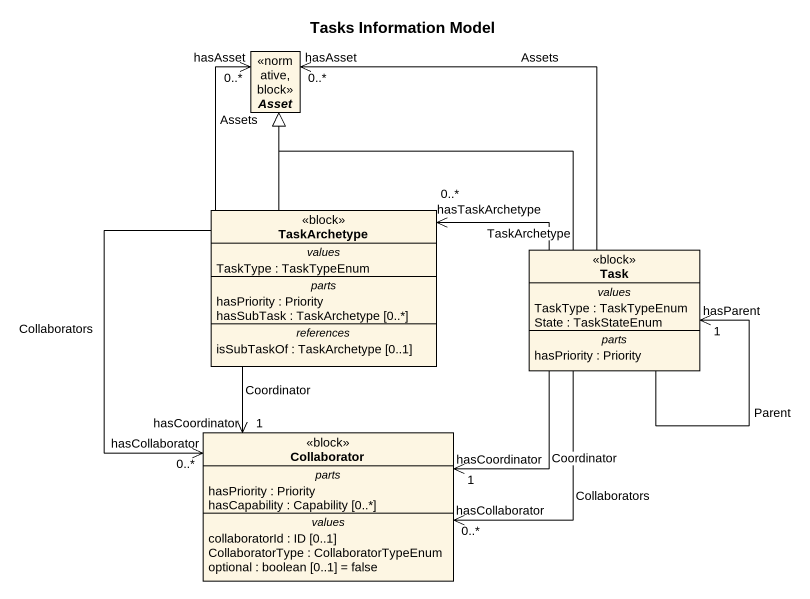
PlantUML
@startuml
title Tasks Information Model
hide circle
hide empty members
abstract class Asset <<normative, block>>
class TaskArchetype <<block>> {
  -- values --
  TaskType : TaskTypeEnum
  -- parts --
  hasPriority : Priority
  hasSubTask : TaskArchetype [0..*]
  -- references --
  isSubTaskOf : TaskArchetype [0..1]
}
class Task <<block>> {
  -- values --
  TaskType : TaskTypeEnum
  State : TaskStateEnum
  -- parts --
  hasPriority : Priority
}
class Collaborator <<block>> {
  -- parts --
  hasPriority : Priority
  hasCapability : Capability [0..*]
  -- values --
  collaboratorId : ID [0..1]
  CollaboratorType : CollaboratorTypeEnum
  optional : boolean [0..1] = false
}
TaskArchetype -up-|> Asset
TaskArchetype -up-> "hasAsset\n0..*" Asset : Assets
TaskArchetype --> "hasCollaborator\n0..*" Collaborator : Collaborators
TaskArchetype --> "hasCoordinator\n1" Collaborator : Coordinator
Task -up-|> Asset
Task -up-> "hasAsset\n0..*" Asset : Assets
Task -left-> "hasTaskArchetype\n0..*" TaskArchetype : TaskArchetype
Task --> "hasParent\n1" Task : Parent
Task --> "hasCollaborator\n0..*" Collaborator : Collaborators
Task --> "hasCoordinator\n1" Collaborator : Coordinator
@enduml
